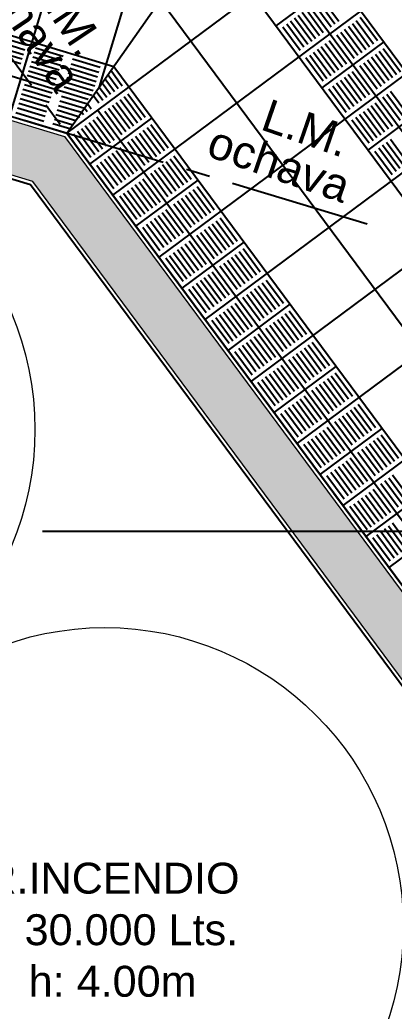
# Model space of a CAD drawing. Header units: inches. Extents: x -309 to 190, y -1585 to -1350.
# Drawn here: x -173.03 to -171.1, y -1389.34 to -1384.21 of the extents above; entities that cross this region are included whole.
import ezdxf

# ---------------------------------------------------------------- set-up
doc = ezdxf.new("R2010")
doc.units = ezdxf.units.IN
doc.header["$MEASUREMENT"] = 0
doc.linetypes.add('CENTER2', pattern=[1.125, 0.75, -0.125, 0.125, -0.125])
doc.linetypes.add('HIDDEN', pattern=[0.375, 0.25, -0.125])
for name, color, linetype in [('02', 9, 'CONTINUOUS'), ('CIEGOS', 9, 'CONTINUOUS'), ('DET', 9, 'CONTINUOUS'), ('lm', 9, 'HIDDEN'), ('NO VIDENTES', 9, 'CONTINUOUS'), ('REVOQUE', 9, 'CONTINUOUS'), ('TEXT-MUROS', 9, 'CONTINUOUS'), ('V2', 9, 'CONTINUOUS')]:
    doc.layers.add(name, color=color, linetype=linetype)
doc.layers.add('cota', color=9, linetype='CONTINUOUS', lineweight=9)
doc.layers.add('MURO 27', color=9, linetype='CONTINUOUS', lineweight=9)
doc.styles.get("Standard").update_dxf_attribs({"font": 'arial.ttf'})

msp = doc.modelspace()

# ---------------------------------------------------------------- hatches: boundary and pattern name
at = {"layer": 'MURO 27'}
h = msp.add_hatch(color=256, dxfattribs=at)
h.paths.add_polyline_path([(-181.1018, -1382.5893), (-172.9664, -1385.0497), (-169.0218, -1390.3647), (-169.0218, -1399.0197), (-168.7518, -1399.0197), (-168.7518, -1390.2755), (-172.8028, -1384.8171), (-181.2888, -1382.2507), (-181.3718, -1382.5254), (-181.3718, -1384.8425), (-184.2118, -1384.8425), (-184.2118, -1385.1125), (-181.1018, -1385.1125)])
h.paths.add_polyline_path([(-168.7518, -1404.0597), (-169.0218, -1404.0597), (-169.0218, -1412.6484), (-169.0218, -1414.9837), (-169.0218, -1415.048), (-173.092, -1419.1182), (-176.5118, -1419.1182), (-176.5118, -1419.3882), (-172.9801, -1419.3882), (-168.7518, -1415.1599)])

# ---------------------------------------------------------------- linework, layer by layer
at = {"layer": 'CIEGOS'}
for points in [[(-204.1827, -1374.8882), (-172.5483, -1384.4553)], [(-171.8211, -1383.4215), (-167.1318, -1389.7393)], [(-172.0635, -1383.7661), (-167.5318, -1389.8715)], [(-172.5483, -1384.4553), (-168.3318, -1390.1359)], [(-168.7318, -1390.2682), (-172.7906, -1384.7999)], [(-172.7906, -1384.7999), (-168.7318, -1390.2682)]]:
    msp.add_lwpolyline(points, dxfattribs=at)
at = {"layer": 'cota'}
for centre in [(-174.501, -1386.3336), (-172.5939, -1388.9032)]:
    msp.add_circle(centre, 1.545, dxfattribs=at)
at = {"layer": 'DET'}
for points in [[(-204.2123, -1375.0882), (-172.6803, -1384.6243)], [(-173.0855, -1384.7107), (-171.971, -1381.0255)], [(-172.6221, -1384.5603), (-171.5881, -1381.1413)], [(-172.7906, -1384.7999), (-170.5233, -1381.5763)], [(-172.7906, -1384.7999), (-169.34, -1382.2387)], [(-172.5522, -1385.1211), (-168.991, -1382.4778)], [(-172.3138, -1385.4423), (-168.6572, -1382.7281)], [(-172.0754, -1385.7634), (-168.3379, -1382.9893)], [(-171.837, -1386.0846), (-168.0326, -1383.2609)], [(-171.5986, -1386.4058), (-167.7412, -1383.5427)], [(-171.9423, -1383.5938), (-167.3318, -1389.8054)], [(-171.3602, -1386.727), (-167.4631, -1383.8345)], [(-171.7079, -1384.2453), (-171.3867, -1384.0069)], [(-172.3059, -1384.1107), (-167.9318, -1390.0037)], [(-171.1218, -1387.0482), (-167.1984, -1384.1361)], [(-173.0855, -1384.7107), (-172.9697, -1384.3278)], [(-171.4695, -1384.5665), (-171.1483, -1384.3281)], [(-172.6304, -1384.6809), (-168.5318, -1390.2028)], [(-171.2311, -1384.8876), (-170.9099, -1384.6492)], [(-172.6714, -1384.9605), (-172.3502, -1384.7221)], [(-172.433, -1385.2817), (-172.1118, -1385.0433)], [(-172.1946, -1385.6029), (-171.8734, -1385.3644)], [(-171.9562, -1385.924), (-171.635, -1385.6856)], [(-171.7178, -1386.2452), (-171.3966, -1386.0068)], [(-171.4794, -1386.5664), (-171.1582, -1386.328)], [(-171.241, -1386.8876), (-170.9198, -1386.6492)]]:
    msp.add_lwpolyline(points, dxfattribs=at)
at = {"layer": 'lm', "linetype": 'CENTER2'}
for points in [[(-206.3913, -1374.6381), (-171.2368, -1385.2698)], [(-173.4211, -1383.9503), (-168.0126, -1391.238)], [(-173.4211, -1383.9503), (-168.0126, -1391.238)]]:
    msp.add_lwpolyline(points, dxfattribs=at)
at = {"layer": 'MURO 27'}
msp.add_lwpolyline([(-184.2118, -1384.8425), (-181.3718, -1384.8425), (-181.3718, -1382.5254), (-181.2888, -1382.2507), (-172.8028, -1384.8171), (-168.7518, -1390.2755), (-168.7518, -1399.0197), (-169.0218, -1399.0197), (-169.0218, -1390.3647), (-172.9664, -1385.0497), (-181.1018, -1382.5893), (-181.1018, -1385.1125), (-184.2118, -1385.1125)], dxfattribs=at)
at = {"layer": 'NO VIDENTES'}
for p, q in [((-171.4028, -1384.2368), (-171.4922, -1384.1163)), ((-171.3827, -1384.2219), (-171.4721, -1384.1014)), ((-171.4831, -1384.2964), (-171.5725, -1384.1759)), ((-171.463, -1384.2815), (-171.5524, -1384.161)), ((-171.4229, -1384.2517), (-171.5123, -1384.1312)), ((-171.5433, -1384.3411), (-171.6327, -1384.2206)), ((-171.5233, -1384.3262), (-171.6127, -1384.2057)), ((-171.5032, -1384.3113), (-171.5926, -1384.1908)), ((-171.2927, -1384.2173), (-171.2033, -1384.3378)), ((-171.1832, -1384.3229), (-171.2726, -1384.2024)), ((-171.6729, -1384.2504), (-171.5835, -1384.3709)), ((-171.5634, -1384.356), (-171.6528, -1384.2355)), ((-171.373, -1384.2769), (-171.2836, -1384.3974)), ((-171.3529, -1384.262), (-171.2635, -1384.3825)), ((-171.3329, -1384.2471), (-171.2435, -1384.3676)), ((-171.3128, -1384.2322), (-171.2234, -1384.3527)), ((-173.1517, -1384.325), (-173.0081, -1384.3684)), ((-173.0009, -1384.3445), (-173.1444, -1384.3011)), ((-171.4332, -1384.3216), (-171.3438, -1384.4421)), ((-171.3931, -1384.2918), (-171.3037, -1384.4123)), ((-173.1662, -1384.3729), (-173.0226, -1384.4163)), ((-173.1589, -1384.3489), (-173.0153, -1384.3924)), ((-172.8167, -1384.4263), (-172.9602, -1384.3829)), ((-172.953, -1384.359), (-172.8094, -1384.4024)), ((-171.5135, -1384.3812), (-171.4241, -1384.5017)), ((-171.4935, -1384.3663), (-171.4041, -1384.4868)), ((-171.4734, -1384.3514), (-171.384, -1384.4719)), ((-171.4533, -1384.3365), (-171.3639, -1384.457)), ((-171.0841, -1384.4984), (-171.1735, -1384.3779)), ((-171.1534, -1384.363), (-171.064, -1384.4835)), ((-173.1734, -1384.3968), (-173.0298, -1384.4402)), ((-172.8311, -1384.4742), (-172.9747, -1384.4308)), ((-172.8239, -1384.4503), (-172.9675, -1384.4068)), ((-172.618, -1384.4603), (-172.7616, -1384.4169)), ((-171.4643, -1384.5315), (-171.5537, -1384.411)), ((-171.5336, -1384.3961), (-171.4442, -1384.5166)), ((-171.1443, -1384.5431), (-171.2337, -1384.4226)), ((-171.1243, -1384.5282), (-171.2137, -1384.4077)), ((-171.1042, -1384.5133), (-171.1936, -1384.3928)), ((-172.8456, -1384.522), (-172.9892, -1384.4786)), ((-172.8384, -1384.4981), (-172.982, -1384.4547)), ((-172.776, -1384.4647), (-172.6325, -1384.5082)), ((-172.7688, -1384.4408), (-172.6252, -1384.4842)), ((-172.5044, -1384.5563), (-172.5634, -1384.4768)), ((-171.2246, -1384.6027), (-171.314, -1384.4822)), ((-171.1845, -1384.5729), (-171.2739, -1384.4524)), ((-171.1644, -1384.558), (-171.2538, -1384.4375)), ((-172.8528, -1384.546), (-172.9964, -1384.5026)), ((-172.7978, -1384.5365), (-172.6542, -1384.5799)), ((-172.7905, -1384.5126), (-172.6469, -1384.556)), ((-172.7833, -1384.4887), (-172.6397, -1384.5321)), ((-172.5446, -1384.5861), (-172.5937, -1384.5199)), ((-172.5245, -1384.5712), (-172.5786, -1384.4983)), ((-171.2849, -1384.6474), (-171.3743, -1384.5269)), ((-171.2648, -1384.6325), (-171.3542, -1384.512)), ((-171.2447, -1384.6176), (-171.3341, -1384.4971)), ((-172.8746, -1384.6178), (-173.0181, -1384.5743)), ((-172.8673, -1384.5938), (-173.0109, -1384.5504)), ((-172.805, -1384.5605), (-172.6614, -1384.6039)), ((-172.6048, -1384.6308), (-172.6391, -1384.5845)), ((-172.5847, -1384.6159), (-172.6232, -1384.564)), ((-172.5646, -1384.601), (-172.6089, -1384.5414)), ((-171.4345, -1384.5716), (-171.3451, -1384.6921)), ((-171.325, -1384.6772), (-171.4144, -1384.5567)), ((-171.3049, -1384.6623), (-171.3943, -1384.5418)), ((-171.1145, -1384.5832), (-171.0251, -1384.7037)), ((-172.889, -1384.6656), (-173.0326, -1384.6222)), ((-172.8818, -1384.6417), (-173.0254, -1384.5983)), ((-172.8267, -1384.6322), (-172.6997, -1384.6706)), ((-172.8195, -1384.6083), (-172.6846, -1384.6491)), ((-172.6249, -1384.6457), (-172.6543, -1384.606)), ((-172.5148, -1384.6262), (-172.4254, -1384.7467)), ((-172.4947, -1384.6113), (-172.4053, -1384.7318)), ((-172.4746, -1384.5964), (-172.3852, -1384.7169)), ((-171.1547, -1384.613), (-171.0653, -1384.7335)), ((-171.1346, -1384.5981), (-171.0452, -1384.7186)), ((-172.9035, -1384.7135), (-173.0471, -1384.6701)), ((-172.8963, -1384.6896), (-173.0398, -1384.6461)), ((-172.8412, -1384.6801), (-172.73, -1384.7137)), ((-172.8339, -1384.6562), (-172.7149, -1384.6922)), ((-172.6851, -1384.6904), (-172.6997, -1384.6706)), ((-172.665, -1384.6755), (-172.6846, -1384.6491)), ((-172.5951, -1384.6858), (-172.5057, -1384.8063)), ((-172.575, -1384.6709), (-172.4856, -1384.7914)), ((-172.5549, -1384.656), (-172.4655, -1384.7765)), ((-172.5348, -1384.6411), (-172.4454, -1384.7616)), ((-171.2551, -1384.6875), (-171.1656, -1384.808)), ((-171.235, -1384.6726), (-171.1456, -1384.7931)), ((-171.2149, -1384.6577), (-171.1255, -1384.7782)), ((-171.1948, -1384.6428), (-171.1054, -1384.7633)), ((-173.0543, -1384.694), (-172.9107, -1384.7374)), ((-172.8556, -1384.728), (-172.7603, -1384.7568)), ((-172.8484, -1384.704), (-172.7452, -1384.7352)), ((-172.7252, -1384.7202), (-172.73, -1384.7137)), ((-172.7052, -1384.7053), (-172.7149, -1384.6922)), ((-172.6553, -1384.7305), (-172.5659, -1384.851)), ((-172.6352, -1384.7156), (-172.5458, -1384.8361)), ((-171.2259, -1384.8527), (-171.3153, -1384.7322)), ((-171.2952, -1384.7173), (-171.2058, -1384.8378)), ((-171.2751, -1384.7024), (-171.1857, -1384.8229)), ((-172.7755, -1384.7783), (-172.8629, -1384.7519)), ((-172.7356, -1384.7901), (-172.6462, -1384.9106)), ((-172.7155, -1384.7752), (-172.6261, -1384.8957)), ((-172.6954, -1384.7603), (-172.606, -1384.8808)), ((-172.6754, -1384.7454), (-172.586, -1384.8659)), ((-172.3062, -1384.9073), (-172.3956, -1384.7868)), ((-172.2861, -1384.8924), (-172.3755, -1384.7719)), ((-172.266, -1384.8775), (-172.3554, -1384.757)), ((-172.6663, -1384.9255), (-172.7557, -1384.805)), ((-172.3664, -1384.952), (-172.4558, -1384.8315)), ((-172.3463, -1384.9371), (-172.4357, -1384.8166)), ((-172.3262, -1384.9222), (-172.4156, -1384.8017)), ((-171.0264, -1384.9537), (-171.1158, -1384.8332)), ((-172.4467, -1385.0116), (-172.5361, -1384.8911)), ((-172.4266, -1384.9967), (-172.516, -1384.8762)), ((-172.3865, -1384.9669), (-172.4759, -1384.8464)), ((-171.1961, -1384.8928), (-171.1067, -1385.0133)), ((-171.0866, -1384.9984), (-171.176, -1384.8779)), ((-171.0665, -1384.9835), (-171.1559, -1384.863)), ((-171.0464, -1384.9686), (-171.1358, -1384.8481)), ((-172.5069, -1385.0563), (-172.5963, -1384.9358)), ((-172.4868, -1385.0414), (-172.5762, -1384.9209)), ((-172.4668, -1385.0265), (-172.5562, -1384.906)), ((-172.2563, -1384.9325), (-172.1669, -1385.053)), ((-172.2362, -1384.9176), (-172.1468, -1385.0381)), ((-172.6365, -1384.9656), (-172.5471, -1385.0861)), ((-172.527, -1385.0712), (-172.6164, -1384.9507)), ((-172.3366, -1384.9921), (-172.2472, -1385.1126)), ((-172.3165, -1384.9772), (-172.2271, -1385.0977)), ((-172.2964, -1384.9623), (-172.207, -1385.0828)), ((-172.2764, -1384.9474), (-172.187, -1385.0679)), ((-172.3968, -1385.0368), (-172.3074, -1385.1573)), ((-172.3567, -1385.007), (-172.2673, -1385.1275)), ((-172.4771, -1385.0964), (-172.3877, -1385.2169)), ((-172.457, -1385.0815), (-172.3676, -1385.202)), ((-172.437, -1385.0666), (-172.3476, -1385.1871)), ((-172.4169, -1385.0517), (-172.3275, -1385.1722)), ((-172.0477, -1385.2136), (-172.1371, -1385.0931)), ((-172.0276, -1385.1987), (-172.117, -1385.0782)), ((-172.4279, -1385.2467), (-172.5173, -1385.1262)), ((-172.4972, -1385.1113), (-172.4078, -1385.2318)), ((-172.1079, -1385.2583), (-172.1973, -1385.1378)), ((-172.0878, -1385.2434), (-172.1772, -1385.1229)), ((-172.0678, -1385.2285), (-172.1572, -1385.108)), ((-172.1882, -1385.3179), (-172.2776, -1385.1974)), ((-172.1481, -1385.2881), (-172.2375, -1385.1676)), ((-172.128, -1385.2732), (-172.2174, -1385.1527)), ((-172.2484, -1385.3626), (-172.3378, -1385.2421)), ((-172.2284, -1385.3477), (-172.3178, -1385.2272)), ((-172.2083, -1385.3328), (-172.2977, -1385.2123)), ((-172.0179, -1385.2537), (-171.9285, -1385.3742)), ((-171.9978, -1385.2388), (-171.9084, -1385.3593)), ((-172.3981, -1385.2868), (-172.3087, -1385.4073)), ((-172.2886, -1385.3924), (-172.378, -1385.2719)), ((-172.2685, -1385.3775), (-172.3579, -1385.257)), ((-172.0781, -1385.2984), (-171.9887, -1385.4189)), ((-172.058, -1385.2835), (-171.9686, -1385.404)), ((-172.038, -1385.2686), (-171.9486, -1385.3891)), ((-172.1183, -1385.3282), (-172.0289, -1385.4487)), ((-172.0982, -1385.3133), (-172.0088, -1385.4338)), ((-172.2186, -1385.4027), (-172.1292, -1385.5232)), ((-172.1986, -1385.3878), (-172.1092, -1385.5083)), ((-172.1785, -1385.3729), (-172.0891, -1385.4934)), ((-172.1584, -1385.358), (-172.069, -1385.4785)), ((-171.7892, -1385.5199), (-171.8786, -1385.3994)), ((-172.1895, -1385.5679), (-172.2789, -1385.4474)), ((-172.2588, -1385.4325), (-172.1694, -1385.553)), ((-172.2387, -1385.4176), (-172.1493, -1385.5381)), ((-171.8695, -1385.5795), (-171.9589, -1385.459)), ((-171.8494, -1385.5646), (-171.9388, -1385.4441)), ((-171.8294, -1385.5497), (-171.9188, -1385.4292)), ((-171.8093, -1385.5348), (-171.8987, -1385.4143)), ((-171.9097, -1385.6093), (-171.9991, -1385.4888)), ((-171.8896, -1385.5944), (-171.979, -1385.4739)), ((-171.99, -1385.6689), (-172.0794, -1385.5484)), ((-171.9699, -1385.654), (-172.0593, -1385.5335)), ((-171.9498, -1385.6391), (-172.0392, -1385.5186)), ((-171.7594, -1385.56), (-171.67, -1385.6805)), ((-172.1597, -1385.608), (-172.0702, -1385.7285)), ((-172.0502, -1385.7136), (-172.1396, -1385.5931)), ((-172.0301, -1385.6987), (-172.1195, -1385.5782)), ((-172.01, -1385.6838), (-172.0994, -1385.5633)), ((-171.8196, -1385.6047), (-171.7302, -1385.7252)), ((-171.7996, -1385.5898), (-171.7102, -1385.7103)), ((-171.7795, -1385.5749), (-171.6901, -1385.6954)), ((-171.8799, -1385.6494), (-171.7905, -1385.7699)), ((-171.8598, -1385.6345), (-171.7704, -1385.755)), ((-171.8397, -1385.6196), (-171.7503, -1385.7401)), ((-171.9602, -1385.709), (-171.8708, -1385.8295)), ((-171.9401, -1385.6941), (-171.8507, -1385.8146)), ((-171.92, -1385.6792), (-171.8306, -1385.7997)), ((-172.0204, -1385.7537), (-171.931, -1385.8742)), ((-172.0003, -1385.7388), (-171.9109, -1385.8593)), ((-171.9802, -1385.7239), (-171.8908, -1385.8444)), ((-171.611, -1385.8858), (-171.7004, -1385.7653)), ((-171.591, -1385.8709), (-171.6804, -1385.7504)), ((-171.5709, -1385.856), (-171.6603, -1385.7355)), ((-171.5508, -1385.8411), (-171.6402, -1385.7206)), ((-171.951, -1385.8891), (-172.0404, -1385.7686)), ((-171.6713, -1385.9305), (-171.7607, -1385.81)), ((-171.6512, -1385.9156), (-171.7406, -1385.7951)), ((-171.6311, -1385.9007), (-171.7205, -1385.7802)), ((-171.7515, -1385.9901), (-171.841, -1385.8696)), ((-171.7315, -1385.9752), (-171.8209, -1385.8547)), ((-171.7114, -1385.9603), (-171.8008, -1385.8398)), ((-171.8118, -1386.0348), (-171.9012, -1385.9143)), ((-171.7917, -1386.0199), (-171.8811, -1385.8994)), ((-171.7716, -1386.005), (-171.861, -1385.8845)), ((-171.5612, -1385.911), (-171.4718, -1386.0315)), ((-171.5411, -1385.8961), (-171.4517, -1386.0166)), ((-171.521, -1385.8812), (-171.4316, -1386.0017)), ((-171.9212, -1385.9292), (-171.8318, -1386.0497)), ((-171.6415, -1385.9706), (-171.5521, -1386.0911)), ((-171.6214, -1385.9557), (-171.532, -1386.0762)), ((-171.6013, -1385.9408), (-171.5119, -1386.0613)), ((-171.5812, -1385.9259), (-171.4918, -1386.0464)), ((-171.7017, -1386.0153), (-171.6123, -1386.1358)), ((-171.6816, -1386.0004), (-171.5922, -1386.1209)), ((-171.782, -1386.0749), (-171.6926, -1386.1954)), ((-171.7619, -1386.06), (-171.6725, -1386.1805)), ((-171.7418, -1386.0451), (-171.6524, -1386.1656)), ((-171.7217, -1386.0302), (-171.6323, -1386.1507)), ((-171.3526, -1386.192), (-171.442, -1386.0716)), ((-171.3325, -1386.1771), (-171.4219, -1386.0567)), ((-171.3124, -1386.1622), (-171.4018, -1386.0418)), ((-171.7126, -1386.2103), (-171.802, -1386.0898)), ((-171.4128, -1386.2367), (-171.5022, -1386.1163)), ((-171.3927, -1386.2218), (-171.4821, -1386.1014)), ((-171.3726, -1386.2069), (-171.462, -1386.0865)), ((-171.4931, -1386.2963), (-171.5825, -1386.1759)), ((-171.473, -1386.2814), (-171.5624, -1386.161)), ((-171.4328, -1386.2516), (-171.5223, -1386.1312)), ((-171.5533, -1386.341), (-171.6427, -1386.2206)), ((-171.5332, -1386.3261), (-171.6226, -1386.2057)), ((-171.5131, -1386.3112), (-171.6025, -1386.1908)), ((-171.3027, -1386.2173), (-171.2133, -1386.3377)), ((-171.2826, -1386.2024), (-171.1932, -1386.3228)), ((-171.6828, -1386.2504), (-171.5934, -1386.3708)), ((-171.5734, -1386.3559), (-171.6628, -1386.2355)), ((-171.383, -1386.2769), (-171.2936, -1386.3973)), ((-171.3629, -1386.262), (-171.2735, -1386.3824)), ((-171.3428, -1386.2471), (-171.2534, -1386.3675)), ((-171.3228, -1386.2322), (-171.2334, -1386.3526)), ((-171.4432, -1386.3216), (-171.3538, -1386.442)), ((-171.403, -1386.2918), (-171.3136, -1386.4122)), ((-171.5235, -1386.3812), (-171.4341, -1386.5016)), ((-171.5034, -1386.3663), (-171.414, -1386.4867)), ((-171.4833, -1386.3514), (-171.3939, -1386.4718)), ((-171.4633, -1386.3365), (-171.3739, -1386.4569)), ((-171.0941, -1386.4983), (-171.1835, -1386.3779)), ((-171.074, -1386.4834), (-171.1634, -1386.363)), ((-171.4742, -1386.5314), (-171.5636, -1386.411)), ((-171.5436, -1386.3961), (-171.4542, -1386.5165)), ((-171.1543, -1386.543), (-171.2437, -1386.4226)), ((-171.1342, -1386.5281), (-171.2236, -1386.4077)), ((-171.1141, -1386.5132), (-171.2036, -1386.3928)), ((-171.2346, -1386.6026), (-171.324, -1386.4822)), ((-171.1944, -1386.5728), (-171.2838, -1386.4524)), ((-171.1744, -1386.5579), (-171.2638, -1386.4375)), ((-171.2948, -1386.6473), (-171.3842, -1386.5269)), ((-171.2747, -1386.6324), (-171.3641, -1386.512)), ((-171.2547, -1386.6175), (-171.3441, -1386.4971)), ((-171.4444, -1386.5716), (-171.355, -1386.692)), ((-171.335, -1386.6771), (-171.4244, -1386.5567)), ((-171.3149, -1386.6622), (-171.4043, -1386.5418)), ((-171.1245, -1386.5832), (-171.0351, -1386.7036)), ((-171.1044, -1386.5683), (-171.015, -1386.6887)), ((-171.1646, -1386.613), (-171.0752, -1386.7334)), ((-171.1446, -1386.5981), (-171.0552, -1386.7185)), ((-171.265, -1386.6875), (-171.1756, -1386.8079)), ((-171.2449, -1386.6726), (-171.1555, -1386.793)), ((-171.2249, -1386.6577), (-171.1355, -1386.7781)), ((-171.2048, -1386.6428), (-171.1154, -1386.7632)), ((-171.2358, -1386.8526), (-171.3252, -1386.7322)), ((-171.3052, -1386.7173), (-171.2158, -1386.8377)), ((-171.2851, -1386.7024), (-171.1957, -1386.8228)), ((-171.0363, -1386.9536), (-171.1257, -1386.8332)), ((-171.0163, -1386.9387), (-171.1057, -1386.8183)), ((-171.206, -1386.8928), (-171.1166, -1387.0132)), ((-171.0966, -1386.9983), (-171.186, -1386.8779)), ((-171.0765, -1386.9834), (-171.1659, -1386.863)), ((-171.0564, -1386.9685), (-171.1458, -1386.8481))]:
    msp.add_line(p, q, dxfattribs=at)
at = {"layer": 'REVOQUE'}
for points in [[(-184.1918, -1384.8225), (-181.3918, -1384.8225), (-181.3918, -1382.5225), (-181.3021, -1382.2258), (-172.7906, -1384.7999), (-168.7318, -1390.2689), (-168.7318, -1399.0397), (-169.0418, -1399.0397), (-169.0418, -1397.7897)], [(-169.0418, -1393.2097), (-169.0418, -1390.3714), (-172.9785, -1385.067), (-181.0818, -1382.6162), (-181.0818, -1385.1325), (-184.1918, -1385.1325)]]:
    msp.add_lwpolyline(points, dxfattribs=at)
at = {"layer": 'TEXT-MUROS'}
msp.add_lwpolyline([(-167.9177, -1386.8611), (-172.9177, -1386.8611)], dxfattribs=at)
at = {"layer": 'V2'}
for points in [[(-272.7318, -1415.4082, 0.414214), (-264.7318, -1423.4082), (-172.7318, -1423.4082, 0.414214), (-164.7318, -1415.4082), (-164.7318, -1390.4819, 0.330583), (-171.8369, -1380.9101), (-202.5175, -1371.6307, 0.073558), (-204.8335, -1371.2882), (-264.7318, -1371.2882, 0.414214), (-272.7318, -1379.2882)], [(-272.5818, -1415.4082, 0.414214), (-264.7318, -1423.2582), (-172.7318, -1423.2582, 0.414214), (-164.8818, -1415.4082), (-164.8818, -1390.4819, 0.330583), (-171.8803, -1381.0537), (-202.5609, -1371.7743, 0.073558), (-204.8335, -1371.4382), (-264.7318, -1371.4382, 0.414214), (-272.5818, -1379.2882)]]:
    msp.add_lwpolyline(points, format="xyb", close=True, dxfattribs=at)

# ---------------------------------------------------------------- texts
at = {"layer": '02'}
for s, rotation, p in [('ochava', 303.77, (-173.2656, -1383.9719)), ('L.M.', 303.77, (-172.9819, -1384.0406)), ('L.M.', 340.8866, (-171.7952, -1384.7786)), ('ochava', 340.8866, (-172.0764, -1384.9151))]:
    msp.add_text(s, height=0.168, rotation=rotation, dxfattribs=at).set_placement(p)
at = {"layer": 'cota', "insert": (-173.2035, -1389.2704), "char_height": 0.16, "width": 1.270119, "attachment_point": 7}
msp.add_mtext('\\pi0.63506;\\P\\pi-0.0093062;R.INCENDIO \\P\\pi-0.0049406;T 30.000 Lts.\\P\\pi0.21476;h: 4.00m', dxfattribs=at)

doc.saveas('drawing.dxf')
